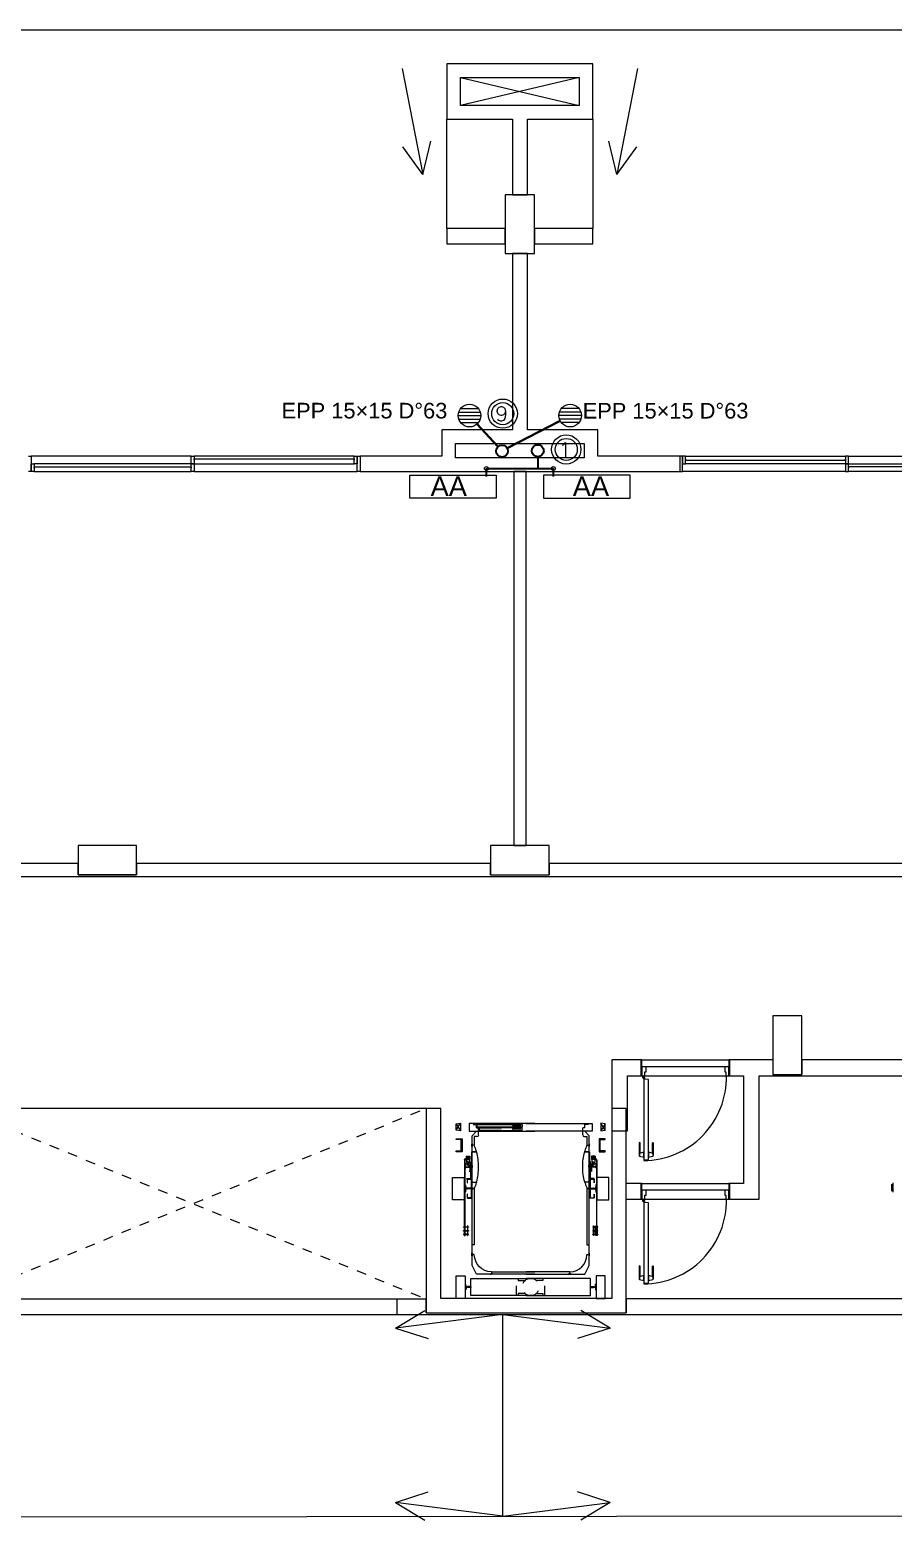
# Model space of a CAD drawing. Header units: millimetres. Extents: x 539 to 842, y -453 to -96.
# Drawn here: x 747.74 to 756.59, y -297.08 to -281.81 of the extents above; entities that cross this region are included whole.
import ezdxf

# ---------------------------------------------------------------- set-up
doc = ezdxf.new("R2010")
doc.units = ezdxf.units.MM
doc.header["$LTSCALE"] = 0.1
for name, pattern in [('ACAD_ISO02W100', [15, 12, -3]), ('CENTER', [2.25, 1, -0.1, 0.05, -0.1, 1]), ('CONTINUA', [0]), ('DASHED', [0.7, 0.5, -0.2]), ('HIDDEN', [0.375, 0.25, -0.125]), ('HIDDEN2', [0.1875, 0.125, -0.0625])]:
    doc.linetypes.add(name, pattern=pattern)
doc.layers.get('0').update_dxf_attribs({"lineweight": 5})
for name, color, linetype in [('00-Pluvial', 40, 'Continuous'), ('00-Secundario', 24, 'Continuous'), ('Secundario', 24, 'Continuous'), ('Textos', 7, 'Continuous')]:
    doc.layers.add(name, color=color, linetype=linetype)
doc.layers.add('A-Texto Pluvial', color=7, linetype='Continuous', lineweight=20)
doc.layers.add('Arq-Equipamiento', color=250, linetype='Continuous', lineweight=5)
doc.styles.add('Arial', font='arial.ttf', dxfattribs={"height": 0.245883})
doc.styles.add('Romans', font='romans.shx')
doc.styles.get("Standard").update_dxf_attribs({"font": 'arial.ttf'})

# ---------------------------------------------------------------- blocks, each defined once
blk = doc.blocks.new('g')
blk.add_lwpolyline([(0.6, 0.2), (0.1, 0.2, -0.198945), (0, 0.3, -0.198878), (-0.1, 0.4), (-0.1, 1.2, 0.414208), (-0.3, 1.5, 0.414219), (-0.5, 1.2, -0.000005), (-0.5, -1.3, 0.000002), (-0.5, -1.3, 0.999999), (-0.1, -1.3), (-0.1, -0.4, -0.198907), (0, -0.3, -0.198919), (0.1, -0.2), (0.6, -0.2)], format="xyb")
blk = doc.blocks.new('2-2P F')
at = {"color": 8, "lineweight": 18}
for p, q in [((744.734, -281.808), (760.799, -281.808)), ((752.017, -282.157), (752.017, -282.724)), ((753.515, -282.157), (752.017, -282.157)), ((753.515, -282.724), (753.515, -282.157)), ((752.157, -282.584), (752.157, -282.297)), ((752.157, -282.297), (753.375, -282.297)), ((752.157, -282.297), (753.375, -282.584)), ((753.375, -282.297), (752.157, -282.584)), ((753.375, -282.297), (753.375, -282.584)), ((753.375, -282.584), (752.157, -282.584)), ((752.017, -282.724), (752.689, -282.724)), ((752.017, -283.845), (752.017, -282.724)), ((752.689, -282.724), (752.689, -283.5)), ((752.844, -283.5), (752.844, -282.724)), ((752.844, -282.724), (753.515, -282.724)), ((753.515, -282.724), (753.515, -283.845)), ((752.689, -283.5), (752.616, -283.5)), ((752.616, -283.5), (752.616, -283.845)), ((752.704, -283.5), (752.689, -283.5)), ((752.689, -283.5), (752.844, -283.5)), ((752.829, -283.5), (752.704, -283.5)), ((752.844, -283.5), (752.829, -283.5)), ((752.916, -283.5), (752.844, -283.5)), ((752.916, -283.845), (752.916, -283.5)), ((752.616, -283.845), (752.017, -283.845)), ((752.017, -283.845), (752.017, -284)), ((752.616, -283.845), (752.616, -283.86)), ((752.616, -284), (752.616, -283.845)), ((752.616, -283.86), (752.616, -283.985)), ((752.916, -283.86), (752.916, -283.845)), ((753.515, -283.845), (752.916, -283.845)), ((752.916, -283.845), (752.916, -284)), ((752.916, -283.985), (752.916, -283.86)), ((753.515, -284), (753.515, -283.845)), ((752.017, -284), (752.616, -284)), ((752.616, -283.985), (752.616, -284)), ((752.616, -284), (752.616, -284.1)), ((752.616, -284.1), (752.689, -284.1)), ((752.689, -284.1), (752.704, -284.1)), ((752.689, -284.1), (752.689, -285.909)), ((752.844, -284.1), (752.689, -284.1)), ((752.704, -284.1), (752.829, -284.1)), ((752.829, -284.1), (752.844, -284.1)), ((752.844, -284.1), (752.916, -284.1)), ((752.844, -285.909), (752.844, -284.1)), ((752.916, -284), (752.916, -283.985)), ((752.916, -284.1), (752.916, -284)), ((752.916, -284), (753.515, -284)), ((752.689, -285.909), (751.967, -285.909)), ((751.967, -285.909), (751.967, -286.179)), ((753.565, -285.909), (752.844, -285.909)), ((753.565, -286.179), (753.565, -285.909)), ((752.107, -286.049), (753.425, -286.049)), ((752.107, -286.194), (752.107, -286.049)), ((753.425, -286.049), (753.425, -286.194)), ((747.729, -286.179), (747.759, -286.179)), ((747.759, -286.179), (747.759, -286.335)), ((749.399, -286.179), (747.759, -286.179)), ((749.399, -286.257), (749.399, -286.179)), ((749.399, -286.179), (749.429, -286.179)), ((749.429, -286.179), (749.429, -286.257)), ((751.069, -286.179), (749.429, -286.179)), ((749.429, -286.218), (749.429, -286.206)), ((749.429, -286.206), (751.069, -286.206)), ((751.069, -286.257), (751.069, -286.179)), ((751.069, -286.179), (751.099, -286.179)), ((751.069, -286.206), (751.069, -286.218)), ((751.099, -286.179), (751.099, -286.257)), ((751.099, -286.335), (751.099, -286.179)), ((751.099, -286.179), (751.129, -286.179)), ((751.967, -286.179), (751.129, -286.179)), ((751.129, -286.179), (751.129, -286.335)), ((753.425, -286.194), (752.107, -286.194)), ((754.404, -286.179), (753.565, -286.179)), ((754.434, -286.179), (754.404, -286.179)), ((754.404, -286.179), (754.404, -286.335)), ((754.464, -286.179), (754.434, -286.179)), ((754.434, -286.179), (754.434, -286.257)), ((754.434, -286.335), (754.434, -286.179)), ((754.464, -286.257), (754.464, -286.179)), ((754.464, -286.179), (756.104, -286.179)), ((754.464, -286.206), (754.464, -286.218)), ((754.464, -286.218), (756.104, -286.218)), ((756.134, -286.179), (756.104, -286.179)), ((756.104, -286.179), (756.104, -286.257)), ((756.104, -286.218), (756.104, -286.206)), ((756.134, -286.257), (756.134, -286.179)), ((756.134, -286.179), (757.774, -286.179)), ((747.759, -286.335), (747.729, -286.335)), ((747.759, -286.335), (747.759, -286.257)), ((747.759, -286.257), (747.789, -286.257)), ((747.789, -286.335), (747.759, -286.335)), ((747.789, -286.257), (747.789, -286.335)), ((749.399, -286.257), (747.789, -286.257)), ((747.789, -286.302), (747.789, -286.288)), ((747.789, -286.288), (749.399, -286.288)), ((747.789, -286.335), (749.399, -286.335)), ((749.399, -286.335), (749.399, -286.257)), ((749.399, -286.257), (749.429, -286.257)), ((749.429, -286.257), (749.399, -286.257)), ((749.399, -286.288), (749.399, -286.302)), ((749.429, -286.335), (749.399, -286.335)), ((749.429, -286.257), (749.429, -286.335)), ((749.429, -286.257), (751.069, -286.257)), ((749.429, -286.335), (751.099, -286.335)), ((751.099, -286.257), (751.069, -286.257)), ((751.129, -286.335), (751.099, -286.335)), ((751.129, -286.335), (751.967, -286.335)), ((751.967, -286.335), (754.404, -286.335)), ((751.967, -286.335), (752.107, -286.335)), ((752.107, -286.335), (752.107, -286.333)), ((752.704, -286.335), (752.704, -290.168)), ((752.829, -286.335), (752.704, -286.335)), ((752.829, -290.168), (752.829, -286.335)), ((753.425, -286.333), (753.425, -286.335)), ((754.404, -286.335), (754.434, -286.335)), ((754.434, -286.257), (754.464, -286.257)), ((756.104, -286.335), (754.434, -286.335)), ((756.104, -286.257), (754.464, -286.257)), ((756.134, -286.257), (756.104, -286.257)), ((756.104, -286.257), (756.104, -286.335)), ((756.104, -286.257), (756.134, -286.257)), ((756.104, -286.335), (756.134, -286.335)), ((756.134, -286.335), (756.134, -286.257)), ((756.134, -286.257), (757.744, -286.257)), ((757.744, -286.288), (756.134, -286.288)), ((756.134, -286.288), (756.134, -286.302)), ((757.744, -286.335), (756.134, -286.335)), ((748.838, -290.168), (748.238, -290.168)), ((748.238, -290.168), (748.238, -290.352)), ((748.838, -290.352), (748.838, -290.168)), ((753.066, -290.168), (752.466, -290.168)), ((752.466, -290.168), (752.466, -290.352)), ((752.704, -290.168), (752.829, -290.168)), ((753.066, -290.352), (753.066, -290.168)), ((748.238, -290.352), (746.789, -290.352)), ((748.238, -290.352), (748.238, -290.353)), ((748.238, -290.468), (748.238, -290.352)), ((748.238, -290.353), (748.238, -290.354)), ((748.238, -290.354), (748.238, -290.367)), ((748.238, -290.367), (748.238, -290.368)), ((748.238, -290.368), (748.238, -290.468)), ((748.838, -290.353), (748.838, -290.352)), ((752.466, -290.352), (748.838, -290.352)), ((748.838, -290.352), (748.838, -290.468)), ((748.838, -290.354), (748.838, -290.353)), ((748.838, -290.367), (748.838, -290.354)), ((748.838, -290.368), (748.838, -290.367)), ((748.838, -290.468), (748.838, -290.368)), ((752.466, -290.352), (752.466, -290.353)), ((752.466, -290.468), (752.466, -290.352)), ((752.466, -290.353), (752.466, -290.354)), ((752.466, -290.354), (752.466, -290.367)), ((752.466, -290.367), (752.466, -290.368)), ((752.466, -290.368), (752.466, -290.468)), ((753.066, -290.353), (753.066, -290.352)), ((756.695, -290.352), (753.066, -290.352)), ((753.066, -290.352), (753.066, -290.468)), ((753.066, -290.354), (753.066, -290.353)), ((753.066, -290.367), (753.066, -290.354)), ((753.066, -290.368), (753.066, -290.367)), ((753.066, -290.468), (753.066, -290.368)), ((746.789, -290.485), (752.466, -290.485)), ((748.238, -290.468), (748.238, -290.468)), ((748.238, -290.468), (748.838, -290.468)), ((748.238, -290.468), (748.238, -290.468)), ((748.838, -290.468), (748.238, -290.468)), ((748.838, -290.468), (748.838, -290.468)), ((748.838, -290.468), (748.838, -290.468)), ((752.466, -290.468), (752.466, -290.468)), ((752.466, -290.468), (753.066, -290.468)), ((752.466, -290.485), (758.743, -290.485)), ((753.066, -290.468), (753.066, -290.468)), ((755.657, -291.914), (755.357, -291.914)), ((755.357, -291.914), (755.357, -292.514)), ((755.657, -292.366), (755.657, -291.914)), ((754.007, -292.366), (753.707, -292.366)), ((753.707, -292.366), (753.707, -293.092)), ((754.007, -292.366), (754.007, -292.529)), ((754.017, -292.366), (754.007, -292.366)), ((754.017, -292.366), (754.907, -292.366)), ((754.017, -292.437), (754.017, -292.366)), ((754.059, -292.437), (754.017, -292.437)), ((754.017, -292.437), (754.017, -292.529)), ((754.047, -292.529), (754.047, -292.487)), ((754.047, -292.487), (754.059, -292.487)), ((754.059, -292.487), (754.059, -292.437)), ((754.865, -292.437), (754.059, -292.437)), ((754.907, -292.437), (754.865, -292.437)), ((754.865, -292.437), (754.865, -292.487)), ((754.865, -292.487), (754.877, -292.487)), ((754.877, -292.487), (754.877, -292.529)), ((754.917, -292.366), (754.907, -292.366)), ((754.907, -292.366), (754.907, -292.437)), ((754.907, -292.529), (754.907, -292.437)), ((755.357, -292.366), (754.917, -292.366)), ((754.917, -292.529), (754.917, -292.366)), ((755.657, -292.368), (755.657, -292.366)), ((759.782, -292.366), (755.657, -292.366)), ((755.657, -292.366), (755.657, -292.514)), ((755.657, -292.369), (755.657, -292.368)), ((755.657, -292.384), (755.657, -292.369)), ((755.657, -292.514), (755.657, -292.384)), ((753.869, -292.529), (754.007, -292.529)), ((753.869, -293.092), (753.869, -292.529)), ((754.007, -292.529), (754.017, -292.529)), ((754.017, -292.529), (754.047, -292.529)), ((754.035, -292.529), (754.026, -292.54)), ((754.032, -292.537), (754.039, -292.529)), ((754.039, -292.529), (754.035, -292.529)), ((754.048, -292.555), (754.035, -292.555)), ((754.035, -292.555), (754.035, -293.396)), ((754.045, -292.545), (754.037, -292.539)), ((754.04, -292.545), (754.043, -292.548)), ((754.043, -292.548), (754.043, -292.555)), ((754.043, -292.555), (754.046, -292.555)), ((754.046, -292.555), (754.046, -292.548)), ((754.047, -292.529), (754.877, -292.529)), ((754.048, -292.563), (754.048, -292.555)), ((754.086, -292.566), (754.048, -292.563)), ((754.086, -293.386), (754.086, -292.566)), ((754.877, -292.529), (754.907, -292.529)), ((754.907, -292.529), (754.917, -292.529)), ((754.917, -292.529), (755.057, -292.529)), ((755.057, -292.529), (755.057, -293.633)), ((755.217, -292.529), (759.782, -292.529)), ((755.217, -293.793), (755.217, -292.529)), ((755.357, -292.514), (755.42, -292.514)), ((755.42, -292.514), (755.657, -292.514)), ((751.807, -292.862), (747.021, -292.862)), ((751.957, -292.862), (751.807, -292.862)), ((751.807, -292.862), (751.807, -294.816)), ((751.957, -294.809), (751.957, -292.862)), ((753.857, -292.862), (753.707, -292.862)), ((753.707, -292.862), (753.707, -294.809)), ((753.857, -294.959), (753.857, -292.862)), ((752.286, -293.026), (752.318, -293.026)), ((752.321, -293.061), (752.321, -293.029)), ((752.322, -293.062), (752.341, -293.062)), ((752.343, -293.133), (752.343, -293.065)), ((753.41, -293.133), (753.41, -293.065)), ((753.431, -293.062), (753.413, -293.062)), ((753.432, -293.061), (753.432, -293.029)), ((753.468, -293.026), (753.435, -293.026)), ((753.707, -293.092), (753.869, -293.092)), ((752.112, -293.173), (752.174, -293.173)), ((752.112, -293.182), (752.112, -293.173)), ((752.166, -293.182), (752.112, -293.182)), ((752.166, -293.297), (752.166, -293.182)), ((752.174, -293.173), (752.174, -293.306)), ((753.641, -293.173), (753.579, -293.173)), ((753.579, -293.173), (753.579, -293.306)), ((753.588, -293.297), (753.588, -293.182)), ((753.588, -293.182), (753.641, -293.182)), ((753.641, -293.182), (753.641, -293.173)), ((753.987, -293.219), (753.987, -293.346)), ((753.993, -293.213), (753.993, -293.353)), ((753.999, -293.32), (753.999, -293.219)), ((754.122, -293.219), (754.122, -293.32)), ((754.128, -293.213), (754.128, -293.353)), ((754.134, -293.346), (754.134, -293.219)), ((752.112, -293.306), (752.112, -293.297)), ((752.112, -293.297), (752.166, -293.297)), ((752.174, -293.306), (752.112, -293.306)), ((753.579, -293.306), (753.641, -293.306)), ((753.641, -293.297), (753.588, -293.297)), ((753.641, -293.306), (753.641, -293.297)), ((753.999, -293.32), (753.993, -293.327)), ((753.993, -293.353), (754.035, -293.362)), ((754.035, -293.312), (753.999, -293.32)), ((754.035, -293.362), (754.035, -293.312)), ((754.035, -293.396), (754.048, -293.396)), ((754.048, -293.388), (754.086, -293.386)), ((754.048, -293.396), (754.048, -293.388)), ((754.086, -293.312), (754.086, -293.362)), ((754.122, -293.32), (754.086, -293.312)), ((754.086, -293.362), (754.128, -293.353)), ((754.122, -293.32), (754.128, -293.327)), ((752.203, -293.721), (752.203, -293.647)), ((752.203, -293.647), (752.207, -293.647)), ((752.203, -293.721), (752.207, -293.721)), ((752.21, -293.65), (752.213, -293.678)), ((752.213, -293.69), (752.21, -293.718)), ((752.23, -293.681), (752.215, -293.681)), ((752.23, -293.687), (752.215, -293.687)), ((752.23, -293.681), (752.232, -293.68)), ((752.23, -293.681), (752.232, -293.68)), ((752.23, -293.687), (752.232, -293.688)), ((752.23, -293.687), (752.232, -293.688)), ((752.262, -293.68), (752.232, -293.68)), ((752.262, -293.688), (752.232, -293.688)), ((752.263, -293.681), (752.262, -293.68)), ((752.263, -293.687), (752.262, -293.688)), ((752.263, -293.681), (752.263, -293.687)), ((753.49, -293.681), (753.491, -293.68)), ((753.49, -293.681), (753.49, -293.687)), ((753.49, -293.687), (753.491, -293.688)), ((753.491, -293.68), (753.521, -293.68)), ((753.491, -293.688), (753.521, -293.688)), ((753.524, -293.681), (753.521, -293.68)), ((753.524, -293.681), (753.521, -293.68)), ((753.524, -293.687), (753.521, -293.688)), ((753.524, -293.687), (753.521, -293.688)), ((753.524, -293.681), (753.538, -293.681)), ((753.524, -293.687), (753.538, -293.687)), ((753.543, -293.65), (753.541, -293.678)), ((753.541, -293.69), (753.543, -293.718)), ((753.551, -293.647), (753.546, -293.647)), ((753.551, -293.721), (753.546, -293.721)), ((753.551, -293.721), (753.551, -293.647)), ((754.007, -293.633), (753.857, -293.633)), ((754.007, -293.633), (754.007, -293.793)), ((754.017, -293.633), (754.007, -293.633)), ((754.017, -293.633), (754.907, -293.633)), ((754.017, -293.701), (754.017, -293.633)), ((754.059, -293.701), (754.017, -293.701)), ((754.017, -293.701), (754.017, -293.793)), ((754.059, -293.751), (754.059, -293.701)), ((754.865, -293.701), (754.059, -293.701)), ((754.907, -293.701), (754.865, -293.701)), ((754.865, -293.701), (754.865, -293.751)), ((754.917, -293.633), (754.907, -293.633)), ((754.907, -293.633), (754.907, -293.701)), ((754.907, -293.793), (754.907, -293.701)), ((755.057, -293.633), (754.917, -293.633)), ((754.917, -293.793), (754.917, -293.633)), ((756.579, -293.709), (756.579, -293.639)), ((756.592, -293.721), (756.592, -293.626)), ((753.857, -293.793), (754.007, -293.793)), ((754.007, -293.793), (754.017, -293.793)), ((754.017, -293.793), (754.047, -293.793)), ((754.035, -293.793), (754.026, -293.804)), ((754.032, -293.801), (754.039, -293.793)), ((754.039, -293.793), (754.035, -293.793)), ((754.048, -293.819), (754.035, -293.819)), ((754.035, -293.819), (754.035, -294.66)), ((754.045, -293.809), (754.037, -293.803)), ((754.04, -293.809), (754.043, -293.812)), ((754.043, -293.812), (754.043, -293.819)), ((754.043, -293.819), (754.046, -293.819)), ((754.046, -293.819), (754.046, -293.812)), ((754.047, -293.793), (754.047, -293.751)), ((754.047, -293.751), (754.059, -293.751)), ((754.047, -293.793), (754.877, -293.793)), ((754.048, -293.827), (754.048, -293.819)), ((754.086, -293.83), (754.048, -293.827)), ((754.086, -294.65), (754.086, -293.83)), ((754.865, -293.751), (754.877, -293.751)), ((754.877, -293.751), (754.877, -293.793)), ((754.877, -293.793), (754.907, -293.793)), ((754.907, -293.793), (754.917, -293.793)), ((754.917, -293.793), (755.217, -293.793)), ((753.987, -294.483), (753.987, -294.61)), ((753.993, -294.477), (753.993, -294.617)), ((753.999, -294.585), (753.999, -294.483)), ((754.122, -294.483), (754.122, -294.585)), ((754.128, -294.477), (754.128, -294.617)), ((754.134, -294.61), (754.134, -294.483)), ((753.999, -294.585), (753.993, -294.592)), ((753.993, -294.617), (754.035, -294.626)), ((754.035, -294.576), (753.999, -294.585)), ((754.035, -294.626), (754.035, -294.576)), ((754.048, -294.652), (754.086, -294.65)), ((754.086, -294.576), (754.086, -294.626)), ((754.122, -294.585), (754.086, -294.576)), ((754.086, -294.626), (754.128, -294.617)), ((754.122, -294.585), (754.128, -294.592)), ((752.206, -294.662), (752.206, -294.724)), ((752.208, -294.662), (752.206, -294.662)), ((752.208, -294.724), (752.206, -294.724)), ((752.214, -294.687), (752.211, -294.664)), ((752.214, -294.699), (752.211, -294.722)), ((752.23, -294.69), (752.216, -294.69)), ((752.23, -294.696), (752.216, -294.696)), ((752.23, -294.69), (752.232, -294.689)), ((752.23, -294.696), (752.232, -294.697)), ((752.262, -294.689), (752.232, -294.689)), ((752.262, -294.697), (752.232, -294.697)), ((752.263, -294.69), (752.262, -294.689)), ((752.263, -294.696), (752.262, -294.697)), ((752.263, -294.69), (752.263, -294.696)), ((753.49, -294.69), (753.491, -294.689)), ((753.49, -294.69), (753.49, -294.696)), ((753.49, -294.696), (753.491, -294.697)), ((753.491, -294.689), (753.521, -294.689)), ((753.491, -294.697), (753.521, -294.697)), ((753.524, -294.69), (753.521, -294.689)), ((753.524, -294.696), (753.521, -294.697)), ((753.524, -294.69), (753.537, -294.69)), ((753.524, -294.696), (753.537, -294.696)), ((753.54, -294.687), (753.542, -294.664)), ((753.54, -294.699), (753.542, -294.722)), ((753.545, -294.662), (753.548, -294.662)), ((753.545, -294.724), (753.548, -294.724)), ((753.548, -294.662), (753.548, -294.724)), ((754.035, -294.66), (754.048, -294.66)), ((754.048, -294.66), (754.048, -294.652)), ((751.507, -294.816), (747.229, -294.816)), ((751.807, -294.816), (751.507, -294.816)), ((751.507, -294.974), (751.507, -294.816)), ((751.807, -294.816), (751.807, -294.818)), ((751.807, -294.959), (751.807, -294.816)), ((751.807, -294.818), (751.807, -294.819)), ((751.807, -294.819), (751.807, -294.834)), ((751.807, -294.834), (751.807, -294.959)), ((753.707, -294.809), (751.957, -294.809)), ((753.857, -294.811), (753.857, -294.959)), ((759.934, -294.814), (753.857, -294.814)), ((747.229, -294.974), (751.507, -294.974)), ((751.507, -294.974), (753.857, -294.974)), ((751.807, -294.959), (753.857, -294.959)), ((753.857, -294.974), (759.939, -294.974)), ((747.063, -297.05), (758.12, -297.035))]:
    blk.add_line(p, q, dxfattribs=at)
at = {"color": 8, "linetype": 'DASHED', "lineweight": 18}
for p, q in [((747.021, -294.816), (751.807, -292.862)), ((747.021, -292.862), (751.807, -294.816)), ((752.244, -293.446), (752.251, -293.446)), ((752.244, -293.446), (752.244, -293.462)), ((752.244, -293.451), (752.251, -293.451)), ((752.244, -293.461), (752.251, -293.461)), ((752.251, -293.445), (752.251, -293.462)), ((752.251, -293.445), (752.254, -293.445)), ((752.253, -293.465), (752.253, -293.465)), ((753.503, -293.445), (753.499, -293.445)), ((753.5, -293.465), (753.5, -293.465)), ((753.503, -293.445), (753.503, -293.462)), ((753.51, -293.446), (753.503, -293.446)), ((753.51, -293.451), (753.503, -293.451)), ((753.51, -293.461), (753.503, -293.461)), ((753.51, -293.446), (753.51, -293.462))]:
    blk.add_line(p, q, dxfattribs=at)
at = {"color": 8, "linetype": 'HIDDEN', "lineweight": 18}
for p, q in [((752.112, -293.084), (752.157, -293.013)), ((752.112, -293.022), (752.157, -293.093)), ((753.641, -293.084), (753.597, -293.013)), ((753.641, -293.022), (753.597, -293.093))]:
    blk.add_line(p, q, dxfattribs=at)
at = {"color": 8, "linetype": 'Continuous', "lineweight": 18}
for p, q in [((752.921, -293.017), (752.246, -293.017)), ((752.246, -293.017), (752.246, -293.097)), ((752.246, -293.097), (752.921, -293.097)), ((752.277, -293.145), (752.321, -293.097)), ((752.321, -293.097), (752.921, -293.097)), ((752.33, -293.026), (752.788, -293.026)), ((752.33, -293.053), (752.33, -293.026)), ((752.788, -293.053), (752.33, -293.053)), ((752.351, -293.089), (752.351, -293.062)), ((752.351, -293.062), (752.579, -293.062)), ((752.579, -293.089), (752.351, -293.089)), ((752.788, -293.062), (752.579, -293.062)), ((752.579, -293.089), (752.788, -293.089)), ((752.69, -293.04), (752.698, -293.034)), ((752.777, -293.04), (752.69, -293.04)), ((752.69, -293.04), (752.699, -293.046)), ((752.69, -293.076), (752.698, -293.07)), ((752.777, -293.076), (752.69, -293.076)), ((752.69, -293.076), (752.699, -293.083)), ((752.788, -293.026), (752.788, -293.053)), ((752.788, -293.089), (752.788, -293.062)), ((752.832, -293.017), (753.508, -293.017)), ((753.432, -293.097), (752.832, -293.097)), ((753.508, -293.097), (752.832, -293.097)), ((753.477, -293.144), (753.432, -293.097)), ((753.508, -293.017), (753.508, -293.097)), ((752.277, -294.471), (752.277, -293.145)), ((752.326, -293.151), (752.302, -293.151)), ((753.428, -293.151), (753.452, -293.151)), ((753.477, -294.471), (753.477, -293.144)), ((752.197, -293.392), (752.197, -293.764)), ((752.203, -293.392), (752.203, -293.764)), ((752.208, -293.381), (752.254, -293.381)), ((752.208, -293.387), (752.254, -293.387)), ((752.215, -293.353), (752.215, -293.379)), ((752.215, -293.366), (752.216, -293.366)), ((752.216, -293.353), (752.216, -293.379)), ((752.216, -293.379), (752.217, -293.38)), ((752.217, -293.351), (752.252, -293.351)), ((752.217, -293.352), (752.252, -293.352)), ((752.217, -293.38), (752.252, -293.38)), ((752.217, -293.38), (752.252, -293.38)), ((752.219, -293.387), (752.219, -293.416)), ((752.219, -293.416), (752.229, -293.416)), ((752.224, -293.362), (752.228, -293.362)), ((752.224, -293.362), (752.224, -293.37)), ((752.224, -293.37), (752.228, -293.37)), ((752.228, -293.36), (752.228, -293.362)), ((752.228, -293.36), (752.241, -293.36)), ((752.228, -293.37), (752.228, -293.372)), ((752.228, -293.372), (752.241, -293.372)), ((752.229, -293.41), (752.229, -293.443)), ((752.24, -293.41), (752.229, -293.41)), ((752.24, -293.443), (752.24, -293.41)), ((752.24, -293.416), (752.25, -293.416)), ((752.241, -293.36), (752.241, -293.362)), ((752.241, -293.362), (752.245, -293.362)), ((752.241, -293.37), (752.241, -293.372)), ((752.241, -293.37), (752.245, -293.37)), ((752.245, -293.362), (752.245, -293.37)), ((752.25, -293.387), (752.25, -293.416)), ((752.253, -293.379), (752.252, -293.38)), ((752.253, -293.353), (752.253, -293.379)), ((752.253, -293.366), (752.254, -293.366)), ((752.254, -293.353), (752.254, -293.379)), ((752.254, -293.381), (752.254, -293.387)), ((752.263, -293.575), (752.263, -293.41)), ((752.263, -293.41), (752.268, -293.41)), ((752.268, -293.41), (752.268, -293.576)), ((753.49, -293.41), (753.485, -293.41)), ((753.485, -293.41), (753.485, -293.576)), ((753.49, -293.575), (753.49, -293.41)), ((753.499, -293.353), (753.499, -293.379)), ((753.5, -293.366), (753.499, -293.366)), ((753.545, -293.381), (753.499, -293.381)), ((753.499, -293.381), (753.499, -293.387)), ((753.545, -293.387), (753.499, -293.387)), ((753.5, -293.353), (753.5, -293.379)), ((753.5, -293.379), (753.502, -293.38)), ((753.536, -293.351), (753.502, -293.351)), ((753.536, -293.352), (753.502, -293.352)), ((753.536, -293.38), (753.502, -293.38)), ((753.536, -293.38), (753.502, -293.38)), ((753.503, -293.387), (753.503, -293.416)), ((753.513, -293.416), (753.503, -293.416)), ((753.509, -293.362), (753.509, -293.37)), ((753.513, -293.362), (753.509, -293.362)), ((753.513, -293.37), (753.509, -293.37)), ((753.513, -293.36), (753.513, -293.362)), ((753.525, -293.36), (753.513, -293.36)), ((753.513, -293.37), (753.513, -293.372)), ((753.525, -293.372), (753.513, -293.372)), ((753.513, -293.443), (753.513, -293.41)), ((753.513, -293.41), (753.525, -293.41)), ((753.525, -293.36), (753.525, -293.362)), ((753.529, -293.362), (753.525, -293.362)), ((753.525, -293.37), (753.525, -293.372)), ((753.529, -293.37), (753.525, -293.37)), ((753.525, -293.41), (753.525, -293.443)), ((753.535, -293.416), (753.525, -293.416)), ((753.529, -293.362), (753.529, -293.37)), ((753.535, -293.387), (753.535, -293.416)), ((753.538, -293.379), (753.536, -293.38)), ((753.538, -293.353), (753.538, -293.379)), ((753.539, -293.366), (753.538, -293.366)), ((753.539, -293.353), (753.539, -293.379)), ((753.551, -293.392), (753.551, -293.764)), ((753.556, -293.392), (753.556, -293.764)), ((752.077, -293.8), (752.077, -293.569)), ((752.077, -293.569), (752.197, -293.569)), ((752.197, -293.569), (752.197, -293.8)), ((752.21, -293.434), (752.21, -293.473)), ((752.21, -293.473), (752.211, -293.473)), ((752.211, -293.465), (752.211, -293.473)), ((752.212, -293.431), (752.229, -293.431)), ((752.212, -293.462), (752.252, -293.462)), ((752.212, -293.464), (752.252, -293.464)), ((752.224, -293.581), (752.257, -293.581)), ((752.224, -293.586), (752.224, -293.581)), ((752.229, -293.443), (752.24, -293.443)), ((752.24, -293.431), (752.252, -293.431)), ((752.244, -293.464), (752.244, -293.466)), ((752.244, -293.466), (752.251, -293.466)), ((752.245, -293.505), (752.252, -293.505)), ((752.245, -293.505), (752.245, -293.507)), ((752.245, -293.507), (752.252, -293.507)), ((752.251, -293.464), (752.251, -293.467)), ((752.251, -293.467), (752.253, -293.467)), ((752.253, -293.465), (752.253, -293.504)), ((752.254, -293.434), (752.254, -293.504)), ((752.254, -293.434), (752.263, -293.434)), ((752.254, -293.479), (752.263, -293.479)), ((752.268, -293.447), (752.271, -293.447)), ((752.268, -293.465), (752.271, -293.465)), ((752.271, -293.446), (752.279, -293.446)), ((752.271, -293.465), (752.271, -293.447)), ((752.271, -293.451), (752.279, -293.451)), ((752.271, -293.461), (752.279, -293.461)), ((752.271, -293.466), (752.279, -293.466)), ((752.28, -293.464), (752.28, -293.448)), ((753.482, -293.446), (753.474, -293.446)), ((753.474, -293.464), (753.474, -293.448)), ((753.482, -293.461), (753.474, -293.461)), ((753.482, -293.466), (753.474, -293.466)), ((753.482, -293.451), (753.475, -293.451)), ((753.485, -293.447), (753.483, -293.447)), ((753.483, -293.465), (753.483, -293.447)), ((753.485, -293.465), (753.483, -293.465)), ((753.499, -293.434), (753.49, -293.434)), ((753.499, -293.479), (753.49, -293.479)), ((753.529, -293.581), (753.496, -293.581)), ((753.499, -293.434), (753.499, -293.504)), ((753.5, -293.465), (753.5, -293.504)), ((753.503, -293.467), (753.5, -293.467)), ((753.513, -293.431), (753.502, -293.431)), ((753.541, -293.462), (753.502, -293.462)), ((753.541, -293.464), (753.502, -293.464)), ((753.508, -293.505), (753.502, -293.505)), ((753.508, -293.507), (753.502, -293.507)), ((753.503, -293.464), (753.503, -293.467)), ((753.51, -293.466), (753.503, -293.466)), ((753.508, -293.505), (753.508, -293.507)), ((753.51, -293.464), (753.51, -293.466)), ((753.525, -293.443), (753.513, -293.443)), ((753.541, -293.431), (753.525, -293.431)), ((753.529, -293.586), (753.529, -293.581)), ((753.542, -293.465), (753.542, -293.473)), ((753.544, -293.473), (753.542, -293.473)), ((753.544, -293.434), (753.544, -293.473)), ((753.677, -293.569), (753.556, -293.569)), ((753.556, -293.569), (753.556, -293.8)), ((753.677, -293.8), (753.677, -293.569)), ((752.258, -293.586), (752.224, -293.586)), ((752.277, -293.684), (752.299, -293.684)), ((752.299, -293.684), (752.299, -294.262)), ((753.477, -293.684), (753.454, -293.684)), ((753.454, -293.684), (753.454, -294.262)), ((753.495, -293.586), (753.529, -293.586)), ((752.197, -293.8), (752.077, -293.8)), ((752.197, -293.764), (752.203, -293.764)), ((753.556, -293.764), (753.551, -293.764)), ((753.556, -293.8), (753.677, -293.8)), ((752.299, -294.262), (752.277, -294.262)), ((753.454, -294.262), (753.477, -294.262)), ((752.321, -294.56), (752.277, -294.471)), ((753.432, -294.56), (753.477, -294.471)), ((752.112, -294.809), (752.112, -294.577)), ((752.112, -294.577), (752.206, -294.577)), ((752.206, -294.577), (752.206, -294.809)), ((752.263, -294.781), (752.263, -294.605)), ((752.263, -294.605), (752.921, -294.606)), ((752.921, -294.56), (752.321, -294.56)), ((752.477, -294.56), (752.477, -294.537)), ((752.477, -294.537), (752.921, -294.537)), ((753.277, -294.537), (752.832, -294.537)), ((752.832, -294.56), (753.432, -294.56)), ((753.49, -294.605), (752.832, -294.606)), ((753.277, -294.56), (753.277, -294.537)), ((753.49, -294.781), (753.49, -294.605)), ((753.641, -294.577), (753.548, -294.577)), ((753.548, -294.577), (753.548, -294.809)), ((753.641, -294.809), (753.641, -294.577)), ((752.921, -294.781), (752.263, -294.781)), ((752.832, -294.781), (753.49, -294.781)), ((752.206, -294.809), (752.112, -294.809)), ((753.548, -294.809), (753.641, -294.809))]:
    blk.add_line(p, q, dxfattribs=at)
at = {"color": 8, "linetype": 'CENTER', "lineweight": 18}
for p, q in [((752.217, -293.366), (752.252, -293.366)), ((753.536, -293.366), (753.502, -293.366)), ((752.242, -293.456), (752.283, -293.456)), ((753.512, -293.456), (753.47, -293.456))]:
    blk.add_line(p, q, dxfattribs=at)
at = {"color": 8, "linetype": 'HIDDEN2', "lineweight": 18, "ltscale": 0.5}
for p, q in [((752.731, -294.78), (752.731, -294.606)), ((752.731, -294.606), (752.75, -294.606)), ((752.75, -294.606), (752.75, -294.625)), ((752.75, -294.625), (752.823, -294.625)), ((753.003, -294.625), (752.93, -294.625)), ((753.022, -294.606), (753.003, -294.606)), ((753.003, -294.606), (753.003, -294.625)), ((753.022, -294.78), (753.022, -294.606)), ((752.75, -294.78), (752.731, -294.78)), ((752.823, -294.761), (752.75, -294.761)), ((752.75, -294.761), (752.75, -294.78)), ((752.93, -294.761), (753.003, -294.761)), ((753.003, -294.761), (753.003, -294.78)), ((753.003, -294.78), (753.022, -294.78))]:
    blk.add_line(p, q, dxfattribs=at)
at = {"color": 8, "lineweight": 18}
for points in [[(752.157, -293.013), (752.157, -293.093), (752.112, -293.084), (752.112, -293.022)], [(753.597, -293.013), (753.597, -293.093), (753.641, -293.084), (753.641, -293.022)], [(752.234, -294.066), (752.229, -294.066), (752.229, -294.164), (752.234, -294.164)], [(753.519, -294.066), (753.524, -294.066), (753.524, -294.164), (753.519, -294.164)]]:
    blk.add_lwpolyline(points, close=True, dxfattribs=at)
for points in [[(752.272, -293.306), (752.318, -293.306, 0.498137), (752.321, -293.303, 0.014075), (752.311, -293.272, 0.014078), (752.299, -293.241, 0.303961), (752.297, -293.24), (752.279, -293.24, 0.414205), (752.277, -293.242), (752.277, -293.25)], [(752.302, -293.151, 0.382405), (752.299, -293.153), (752.299, -293.237, -0.382405), (752.296, -293.24), (752.279, -293.24, -0.414213), (752.277, -293.237), (752.277, -293.229)], [(752.279, -293.24, 0.414213), (752.277, -293.242), (752.277, -293.25)], [(753.481, -293.306), (753.435, -293.306, -0.498137), (753.433, -293.303, -0.014075), (753.442, -293.272, -0.014078), (753.454, -293.241, -0.303961), (753.456, -293.24), (753.474, -293.24, -0.414205), (753.477, -293.242), (753.477, -293.25)], [(753.452, -293.151, -0.382405), (753.454, -293.153), (753.454, -293.237, 0.382405), (753.457, -293.24), (753.474, -293.24, 0.414213), (753.477, -293.237), (753.477, -293.229)], [(753.474, -293.24, -0.414213), (753.477, -293.242), (753.477, -293.25)], [(752.294, -293.306), (752.275, -293.306, 0.415832), (752.272, -293.309), (752.272, -293.615, 0.414217), (752.275, -293.617), (752.294, -293.617)], [(752.296, -293.617), (752.32, -293.617, 0.337311), (752.322, -293.616, 0.067471), (752.343, -293.462, 0.067485), (752.322, -293.308, 0.337302), (752.32, -293.306), (752.296, -293.306)], [(753.457, -293.617), (753.434, -293.617, -0.337311), (753.431, -293.616, -0.067471), (753.41, -293.462, -0.067485), (753.431, -293.308, -0.337302), (753.434, -293.306), (753.457, -293.306)], [(753.459, -293.306), (753.478, -293.306, -0.415832), (753.481, -293.309), (753.481, -293.615, -0.414217), (753.478, -293.617), (753.459, -293.617)], [(752.228, -293.742), (752.225, -293.742), (752.225, -293.777, 0.414213), (752.23, -293.782), (752.266, -293.782, 0.414214), (752.271, -293.777), (752.271, -293.592, 0.414214), (752.266, -293.586), (752.23, -293.586, 0.414214), (752.225, -293.592), (752.225, -293.626), (752.228, -293.626), (752.228, -293.592, -0.41421), (752.23, -293.589), (752.266, -293.589, -0.414217), (752.269, -293.592), (752.269, -293.777, -0.414213), (752.266, -293.779), (752.23, -293.779, -0.414218), (752.228, -293.777), (752.228, -293.742)], [(752.272, -293.617), (752.318, -293.617, -0.498137), (752.321, -293.621, -0.014075), (752.311, -293.652, -0.014078), (752.299, -293.682, -0.303961), (752.297, -293.684), (752.279, -293.684, -0.414205), (752.277, -293.681), (752.277, -293.673)], [(752.279, -293.684, 0.414205), (752.277, -293.687), (752.277, -293.695)], [(753.481, -293.617), (753.435, -293.617, 0.498137), (753.433, -293.621, 0.014075), (753.442, -293.652, 0.014078), (753.454, -293.682, 0.303961), (753.456, -293.684), (753.474, -293.684, 0.414205), (753.477, -293.681), (753.477, -293.673)], [(753.474, -293.684, -0.414205), (753.477, -293.687), (753.477, -293.695)], [(753.526, -293.742), (753.528, -293.742), (753.528, -293.777, -0.414213), (753.523, -293.782), (753.487, -293.782, -0.414214), (753.482, -293.777), (753.482, -293.592, -0.414214), (753.487, -293.586), (753.523, -293.586, -0.414214), (753.528, -293.592), (753.528, -293.626), (753.526, -293.626), (753.526, -293.592, 0.41421), (753.523, -293.589), (753.487, -293.589, 0.414217), (753.485, -293.592), (753.485, -293.777, 0.414213), (753.487, -293.779), (753.523, -293.779, 0.414218), (753.526, -293.777), (753.526, -293.742)], [(752.279, -294.36), (752.279, -294.36, -0.414213), (752.277, -294.357), (752.277, -294.349)], [(752.466, -294.56), (752.474, -294.56, 0.414214), (752.477, -294.557), (752.477, -294.54, 0.417709), (752.474, -294.537, -0.405583), (752.299, -294.362, 0.40989), (752.296, -294.36), (752.279, -294.36, 0.414213), (752.277, -294.362), (752.277, -294.37)], [(753.287, -294.56), (753.279, -294.56, -0.414214), (753.277, -294.557), (753.277, -294.54, -0.417709), (753.279, -294.537, 0.405583), (753.454, -294.362, -0.40989), (753.457, -294.36), (753.474, -294.36, -0.414213), (753.477, -294.362), (753.477, -294.37)], [(753.474, -294.36), (753.474, -294.36, 0.414213), (753.477, -294.357), (753.477, -294.349)], [(752.487, -294.56), (752.479, -294.56, -0.414214), (752.477, -294.557)], [(753.266, -294.56), (753.274, -294.56, 0.414214), (753.277, -294.557)]]:
    blk.add_lwpolyline(points, format="xyb", dxfattribs=at)
for points in [[(752.198, -294.066), (752.194, -294.066), (752.194, -294.164), (752.198, -294.164), (752.198, -293.577), (752.203, -293.577), (752.203, -294.164), (752.207, -294.164), (752.207, -294.066), (752.203, -294.066)], [(753.555, -294.066), (753.559, -294.066), (753.559, -294.164), (753.555, -294.164), (753.555, -293.577), (753.551, -293.577), (753.551, -294.164), (753.546, -294.164), (753.546, -294.066), (753.551, -294.066)], [(752.194, -294.08), (752.189, -294.08), (752.189, -294.075), (752.194, -294.075)], [(752.194, -294.12), (752.189, -294.12), (752.189, -294.115), (752.194, -294.115)], [(752.194, -294.151), (752.189, -294.151), (752.189, -294.155), (752.194, -294.155)], [(752.198, -294.075), (752.203, -294.075)], [(752.203, -294.08), (752.198, -294.08)], [(752.198, -294.115), (752.203, -294.115)], [(752.203, -294.12), (752.198, -294.12)], [(752.203, -294.151), (752.198, -294.151)], [(752.198, -294.155), (752.203, -294.155)], [(752.207, -294.075), (752.229, -294.075)], [(752.229, -294.08), (752.207, -294.08)], [(752.207, -294.115), (752.229, -294.115)], [(752.229, -294.12), (752.207, -294.12)], [(752.229, -294.151), (752.207, -294.151)], [(752.207, -294.155), (752.229, -294.155)], [(752.234, -294.075), (752.238, -294.075), (752.238, -294.08)], [(752.238, -294.08), (752.234, -294.08)], [(752.234, -294.115), (752.238, -294.115), (752.238, -294.12)], [(752.238, -294.12), (752.234, -294.12)], [(752.234, -294.155), (752.238, -294.155), (752.238, -294.151)], [(752.238, -294.151), (752.234, -294.151)], [(753.519, -294.075), (753.515, -294.075), (753.515, -294.08)], [(753.515, -294.08), (753.519, -294.08)], [(753.519, -294.115), (753.515, -294.115), (753.515, -294.12)], [(753.515, -294.12), (753.519, -294.12)], [(753.519, -294.155), (753.515, -294.155), (753.515, -294.151)], [(753.515, -294.151), (753.519, -294.151)], [(753.546, -294.075), (753.524, -294.075)], [(753.524, -294.08), (753.546, -294.08)], [(753.546, -294.115), (753.524, -294.115)], [(753.524, -294.12), (753.546, -294.12)], [(753.524, -294.151), (753.546, -294.151)], [(753.546, -294.155), (753.524, -294.155)], [(753.555, -294.075), (753.551, -294.075)], [(753.551, -294.08), (753.555, -294.08)], [(753.555, -294.115), (753.551, -294.115)], [(753.551, -294.12), (753.555, -294.12)], [(753.551, -294.151), (753.555, -294.151)], [(753.555, -294.155), (753.551, -294.155)], [(753.559, -294.08), (753.564, -294.08), (753.564, -294.075), (753.559, -294.075)], [(753.559, -294.12), (753.564, -294.12), (753.564, -294.115), (753.559, -294.115)], [(753.559, -294.151), (753.564, -294.151), (753.564, -294.155), (753.559, -294.155)]]:
    blk.add_lwpolyline(points, dxfattribs=at)
for centre, radius, start, end in [((754.032, -292.545), 0.008, 140.0449, 87.8154), ((754.032, -292.545), 0.008, 50.0009, 357.8154), ((754.032, -292.545), 0.851, 270.2086, 1.1106), ((754.043, -292.548), 0.003, 0, 50.0009), ((752.318, -293.029), 0.00267, 360, 90), ((752.322, -293.061), 0.00133, 180, 270), ((752.341, -293.065), 0.00267, 360, 90), ((753.413, -293.065), 0.00267, 90, 180), ((753.431, -293.061), 0.00133, 270, 0), ((753.435, -293.029), 0.00267, 90, 180), ((752.326, -293.133), 0.0178, 270, 0), ((752.326, -293.133), 0.0178, 270, 0), ((753.428, -293.133), 0.0178, 180, 270), ((753.428, -293.133), 0.0178, 180, 270), ((753.993, -293.219), 0.006, 0, 180), ((754.128, -293.219), 0.006, 0, 180), ((753.995, -293.345), 0.0077, 182.0498, 257.2547), ((754.126, -293.345), 0.0077, 282.7453, 357.9502), ((752.207, -293.65), 0.00282, 4.9483, 89.9945), ((752.207, -293.718), 0.00282, 270.0055, 355.0517), ((752.215, -293.678), 0.00267, 185.4586, 270.0006), ((752.215, -293.69), 0.00267, 89.9994, 174.5414), ((753.538, -293.678), 0.00267, 269.9994, 354.5414), ((753.538, -293.69), 0.00267, 5.4586, 90.0006), ((753.546, -293.65), 0.00282, 90.0055, 175.0517), ((753.546, -293.718), 0.00282, 184.9483, 269.9945), ((754.032, -293.809), 0.008, 140.0449, 87.8154), ((754.032, -293.809), 0.008, 50.0009, 357.8154), ((754.032, -293.809), 0.851, 270.2086, 1.1106), ((754.043, -293.812), 0.003, 0, 50.0009), ((753.993, -294.483), 0.006, 0, 180), ((754.128, -294.483), 0.006, 0, 180), ((753.995, -294.609), 0.0077, 182.0498, 257.2547), ((754.126, -294.609), 0.0077, 282.7453, 357.9502), ((752.208, -294.665), 0.00282, 4.9483, 89.9945), ((752.208, -294.721), 0.00282, 270.0055, 355.0517), ((752.216, -294.687), 0.00282, 184.9482, 269.9945), ((752.216, -294.699), 0.00282, 90.0055, 175.0518), ((753.537, -294.687), 0.00282, 270.0055, 355.0518), ((753.537, -294.699), 0.00282, 4.9482, 89.9945), ((753.545, -294.665), 0.00282, 90.0055, 175.0517), ((753.545, -294.721), 0.00282, 184.9483, 269.9945)]:
    blk.add_arc(centre, radius, start, end, dxfattribs=at)
at = {"color": 8, "linetype": 'Continuous', "lineweight": 18}
for centre, radius, start, end in [((752.208, -293.392), 0.0113, 90, 180), ((752.208, -293.392), 0.00564, 90, 180), ((752.217, -293.353), 0.0024, 90, 180), ((752.217, -293.379), 0.0024, 180, 270), ((752.217, -293.353), 0.00133, 90, 180), ((752.217, -293.379), 0.00133, 180, 270), ((752.252, -293.353), 0.0024, 360, 90), ((752.252, -293.353), 0.00133, 360, 90), ((752.252, -293.379), 0.00133, 270, 360), ((752.252, -293.379), 0.0024, 270, 360), ((753.502, -293.353), 0.0024, 90, 180), ((753.502, -293.379), 0.0024, 180, 270), ((753.502, -293.353), 0.00133, 90, 180), ((753.502, -293.379), 0.00133, 180, 270), ((753.536, -293.353), 0.0024, 0, 90), ((753.536, -293.353), 0.00133, 0, 90), ((753.536, -293.379), 0.0024, 270, 0), ((753.536, -293.379), 0.00133, 270, 0), ((753.545, -293.392), 0.0113, 0, 90), ((753.545, -293.392), 0.00564, 0, 90), ((752.212, -293.434), 0.00267, 90, 180), ((752.212, -293.465), 0.00267, 90, 180), ((752.212, -293.465), 0.00133, 90, 180), ((752.252, -293.434), 0.00267, 360, 90), ((752.252, -293.465), 0.00267, 360, 90), ((752.252, -293.465), 0.00133, 360, 90), ((752.252, -293.504), 0.00133, 270, 360), ((752.252, -293.504), 0.00267, 270, 360), ((752.257, -293.575), 0.00564, 270.0004, 0.0004), ((752.258, -293.576), 0.0107, 270, 0), ((752.275, -293.448), 0.00444, 154.6142, 214.8398), ((752.293, -293.457), 0.0219, 164.422, 192.6632), ((752.275, -293.464), 0.00444, 151.8617, 211.8973), ((752.275, -293.448), 0.00444, 325.1602, 25.3857), ((752.258, -293.457), 0.0219, 347.3368, 15.5781), ((752.275, -293.464), 0.00444, 328.1027, 28.1383), ((753.478, -293.448), 0.00444, 154.6143, 214.8398), ((753.496, -293.457), 0.0219, 164.4219, 192.6632), ((753.478, -293.464), 0.00444, 151.8617, 211.8973), ((753.478, -293.448), 0.00444, 325.1602, 25.3858), ((753.461, -293.457), 0.0219, 347.3368, 15.578), ((753.478, -293.464), 0.00444, 328.1027, 28.1383), ((753.495, -293.576), 0.0107, 180, 270), ((753.496, -293.575), 0.00564, 179.9996, 269.9996), ((753.502, -293.434), 0.00267, 90, 180), ((753.502, -293.465), 0.00267, 90, 180), ((753.502, -293.504), 0.00267, 180, 270), ((753.502, -293.465), 0.00133, 90, 180), ((753.502, -293.504), 0.00133, 180, 270), ((753.541, -293.434), 0.00267, 0, 90), ((753.541, -293.465), 0.00267, 0, 90), ((753.541, -293.465), 0.00133, 0, 90)]:
    blk.add_arc(centre, radius, start, end, dxfattribs=at)
at = {"color": 8, "linetype": 'HIDDEN2', "lineweight": 18, "ltscale": 0.5}
for start, end in [(90, 270), (270, 90)]:
    blk.add_arc((752.877, -294.693), 0.0874, start, end, dxfattribs=at)
at = {"layer": 'Arq-Equipamiento', "color": 8, "linetype": 'CONTINUA', "lineweight": 18}
for points in [[(751.638, -286.373), (752.523, -286.373), (752.523, -286.608), (751.638, -286.608)], [(753.895, -286.373), (753.009, -286.373), (753.009, -286.608), (753.895, -286.608)]]:
    blk.add_lwpolyline(points, close=True, dxfattribs=at)
at = {"color": 8, "lineweight": 18}
for p, xscale, yscale, zscale, rotation in [((752.279, -293.24), -0.008888887569072914, 0.008888887569072914, 0.008888887569072914, 180), ((753.474, -293.24), 0.008888887569072914, 0.008888887569072914, 0.008888887569072914, 180), ((752.279, -294.36), -0.008888887569060281, 0.008888887569060281, 0.008888887569060281, 180), ((753.474, -294.36), 0.008888887569060281, 0.008888887569060281, 0.008888887569060281, 180), ((752.477, -294.557), -0.008888887569060281, 0.008888887569060281, 0.008888887569060281, 270), ((753.277, -294.557), 0.008888887569060283, 0.008888887569060283, 0.008888887569060283, 90)]:
    blk.add_blockref('g', p, dxfattribs=dict(at, xscale=xscale, yscale=yscale, zscale=zscale, rotation=rotation))
at = {"color": 8, "lineweight": 18, "char_height": 0.2}
for insert, attachment_point in [((751.851, -286.386), 1), ((753.681, -286.386), 3)]:
    blk.add_mtext_dynamic_manual_height_columns('AA', width=1, gutter_width=12.5, heights=[0], dxfattribs=dict(at, insert=insert, attachment_point=attachment_point))

msp = doc.modelspace()

# ---------------------------------------------------------------- linework, layer by layer
at = {"layer": '00-Pluvial', "lineweight": 20}
for p, q in [((751.56, -282.204), (751.771, -283.291)), ((753.972, -282.204), (753.761, -283.291)), ((751.771, -283.291), (751.567, -283.006)), ((751.771, -283.291), (751.853, -282.95)), ((753.761, -283.291), (753.679, -282.95)), ((753.761, -283.291), (753.965, -283.006)), ((751.493, -295.116), (751.792, -294.933)), ((753.69, -295.116), (753.391, -294.933)), ((752.592, -294.974), (751.493, -295.116)), ((752.592, -294.974), (753.69, -295.116)), ((751.493, -295.116), (751.827, -295.222)), ((753.69, -295.116), (753.356, -295.222)), ((751.493, -296.9), (751.827, -296.793)), ((752.592, -297.042), (751.493, -296.9)), ((751.493, -296.9), (751.792, -297.083)), ((752.592, -297.042), (753.69, -296.9)), ((753.69, -296.9), (753.356, -296.793)), ((753.69, -296.9), (753.391, -297.083))]:
    msp.add_line(p, q, dxfattribs=at)
at = {"layer": '00-Pluvial', "lineweight": 13}
for p, q in [((752.134, -285.762), (752.366, -285.762)), ((752.14, -285.726), (752.36, -285.726)), ((752.159, -285.69), (752.341, -285.69)), ((753.398, -285.762), (753.166, -285.762)), ((753.392, -285.726), (753.172, -285.726)), ((753.373, -285.69), (753.191, -285.69)), ((752.14, -285.798), (752.36, -285.798)), ((752.159, -285.834), (752.341, -285.834)), ((753.392, -285.798), (753.172, -285.798)), ((753.373, -285.834), (753.191, -285.834))]:
    msp.add_line(p, q, dxfattribs=at)
at = {"layer": '00-Pluvial', "linetype": 'ACAD_ISO02W100', "lineweight": 20, "ltscale": 3}
msp.add_line((752.592, -297.042), (752.592, -294.974), dxfattribs=at)
at = {"layer": '00-Pluvial', "lineweight": 40}
for points in [[(752.328, -285.848), (752.541, -286.08)], [(753.179, -285.816), (752.637, -286.096)]]:
    msp.add_lwpolyline(points, dxfattribs=at)
at = {"layer": '00-Pluvial', "lineweight": 20}
for centre, radius in [((752.591, -285.742), 0.15), ((752.591, -285.742), 0.113), ((752.25, -285.762), 0.116), ((753.282, -285.762), 0.116)]:
    msp.add_circle(centre, radius, dxfattribs=at)
at = {"layer": '00-Pluvial', "lineweight": 30}
msp.add_circle((752.583, -286.125), 0.0612, dxfattribs=at)
at = {"layer": '00-Secundario', "lineweight": 30}
for points in [[(752.949, -286.183), (752.949, -286.304)], [(752.423, -286.387), (752.423, -286.304)], [(752.423, -286.304), (753.109, -286.304)], [(753.109, -286.387), (753.109, -286.304)]]:
    msp.add_lwpolyline(points, dxfattribs=at)
msp.add_circle((752.949, -286.122), 0.0612, dxfattribs=at)
at = {"layer": '00-Secundario', "linetype": 'CONTINUA', "lineweight": 20}
for centre in [(752.423, -286.304), (753.109, -286.304)]:
    msp.add_circle(centre, 0.02, dxfattribs=at)
at = {"layer": 'Secundario', "lineweight": 20}
for radius in [0.15, 0.113]:
    msp.add_circle((753.241, -286.109), radius, dxfattribs=at)

# ---------------------------------------------------------------- block references
at = {"color": 2, "linetype": 'CONTINUA', "lineweight": 13}
msp.add_blockref('2-2P F', (0, 0), dxfattribs=at)

# ---------------------------------------------------------------- texts
at = {"layer": 'A-Texto Pluvial', "style": 'Arial'}
for p in [(750.324, -285.791), (753.41, -285.792)]:
    msp.add_text('EPP 15×15 D°63', height=0.16, dxfattribs=at).set_placement(p)
at = {"layer": 'Textos', "style": 'Romans'}
for s, p in [('9', (752.515, -285.819)), ('1', (753.164, -286.186))]:
    msp.add_text(s, height=0.15, rotation=360, dxfattribs=at).set_placement(p)

doc.saveas('drawing.dxf')
